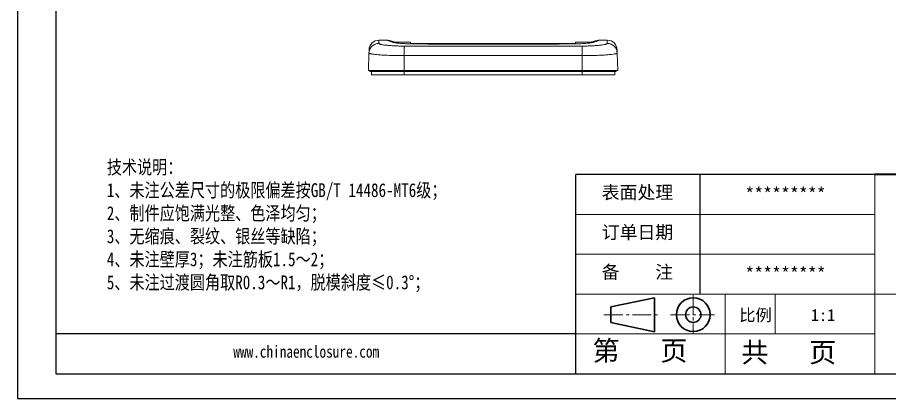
# Model space of a CAD drawing. Header units: inches. Extents: x 2685 to 4830, y 1126 to 1652.
# Drawn here: x 2685.1 to 3124, y 1125.7 to 1317.7 of the extents above; entities that cross this region are included whole.
import ezdxf

# ---------------------------------------------------------------- set-up
doc = ezdxf.new("R2010")
doc.units = ezdxf.units.IN
doc.header["$LTSCALE"] = 0.5
doc.linetypes.add('CENTER2', pattern=[28.575, 19.05, -3.175, 3.175, -3.175])
doc.layers.add('文字', color=81, linetype='Continuous')
for name, color, linetype, lineweight in [('粗实线', 7, 'Continuous', 30), ('细实线', 3, 'Continuous', 9), ('细点划线', 2, 'CENTER2', 9)]:
    doc.layers.add(name, color=color, linetype=linetype, lineweight=lineweight)
doc.styles.get("Standard").update_dxf_attribs({"font": 'txt', "bigfont": 'gbcbig.shx'})
doc.styles.add('宋体', font='', dxfattribs={"width": 0.8, "height": 3.5})
doc.styles.get('宋体').set_extended_font_data('SimSun')

msp = doc.modelspace()

# ---------------------------------------------------------------- linework, layer by layer
for p, q in [((2685.145, 1652.384), (2685.145, 1125.657)), ((2704.421, 1639.843), (2704.421, 1138.198)), ((2685.145, 1369.512), (2685.145, 1125.657)), ((3116.56, 1238.527), (2966.066, 1238.527)), ((2966.066, 1138.198), (2966.066, 1238.527)), ((3028.772, 1178.329), (3028.772, 1238.527)), ((2966.066, 1158.264), (2704.421, 1158.264)), ((2704.421, 1138.198), (3417.547, 1138.198)), ((2685.145, 1125.657), (3430.088, 1125.657)), ((2685.145, 1125.657), (3030.026, 1125.657))]:
    msp.add_line(p, q)
at = {"color": 7, "linetype": 'Continuous', "lineweight": 15}
for p, q in [((2871.338, 1306.235), (2867.088, 1306.235)), ((2883.009, 1305.235), (2873.782, 1305.235)), ((2883.009, 1305.235), (2883.009, 1304.492)), ((2883.009, 1304.492), (2966.009, 1304.492)), ((2975.235, 1305.235), (2966.009, 1305.235)), ((2966.009, 1304.492), (2966.009, 1305.235)), ((2981.93, 1306.235), (2977.677, 1306.235)), ((2861.816, 1290.935), (2862.047, 1299.735)), ((2879.759, 1298.428), (2879.759, 1303.263)), ((2879.759, 1303.263), (2969.259, 1303.263)), ((2969.259, 1298.428), (2969.259, 1303.263)), ((2987.201, 1290.935), (2986.971, 1299.735)), ((2879.759, 1290.935), (2879.759, 1298.428)), ((2969.259, 1298.428), (2879.759, 1298.428)), ((2969.259, 1290.935), (2969.259, 1298.428)), ((2879.759, 1290.935), (2861.816, 1290.935)), ((2862.553, 1290.935), (2862.553, 1290.435)), ((2879.759, 1290.435), (2862.553, 1290.435)), ((2863.259, 1290.435), (2863.259, 1288.735)), ((2969.259, 1290.935), (2879.759, 1290.935)), ((2879.759, 1290.935), (2879.759, 1290.435)), ((2969.259, 1290.435), (2879.759, 1290.435)), ((2879.759, 1290.435), (2879.759, 1288.735)), ((2987.201, 1290.935), (2969.259, 1290.935)), ((2969.259, 1290.935), (2969.259, 1290.435)), ((2986.464, 1290.435), (2969.259, 1290.435)), ((2969.259, 1290.435), (2969.259, 1288.735)), ((2985.759, 1290.435), (2985.759, 1288.735)), ((2986.464, 1290.935), (2986.464, 1290.435)), ((2879.759, 1288.735), (2863.259, 1288.735)), ((2969.259, 1288.735), (2879.759, 1288.735)), ((2985.759, 1288.735), (2969.259, 1288.735))]:
    msp.add_line(p, q, dxfattribs=at)
at = {"color": 8, "linetype": 'Continuous', "lineweight": 15, "flags": 128}
for points in [[(2867.088, 1306.235), (2867.088, 1306.233), (2867.082, 1306.021), (2867.068, 1305.472), (2867.045, 1304.586)], [(2981.972, 1304.586), (2981.949, 1305.472), (2981.935, 1306.021), (2981.93, 1306.233), (2981.93, 1306.235)]]:
    msp.add_lwpolyline(points, dxfattribs=at)
at = {"color": 7, "linetype": 'Continuous', "lineweight": 15, "flags": 128}
for points in [[(2862.047, 1299.735), (2862.07, 1300.611), (2862.084, 1301.154), (2862.089, 1301.364), (2862.089, 1301.366)], [(2986.928, 1301.366), (2986.928, 1301.364), (2986.933, 1301.154), (2986.948, 1300.611), (2986.971, 1299.735)]]:
    msp.add_lwpolyline(points, dxfattribs=at)
at = {"color": 7, "linetype": 'Continuous', "lineweight": 15}
for centre, radius, start, end in [((2867.035, 1299.596), 4.99, 89.88155, 178.39439), ((2867.088, 1301.235), 5, 90.1715, 178.5), ((2981.93, 1301.235), 5, 1.5, 89.99677), ((2981.983, 1299.596), 4.99, 1.60561, 90.11845)]:
    msp.add_arc(centre, radius, start, end, dxfattribs=at)
for points, knots in [([(2867.045, 1304.586), (2867.043, 1304.512), (2867.123, 1304.436), (2867.363, 1304.321), (2867.463, 1304.282), (2867.701, 1304.204), (2867.977, 1304.128), (2868.327, 1304.052), (2868.714, 1303.977), (2868.927, 1303.939), (2869.619, 1303.829), (2870.142, 1303.76), (2871.017, 1303.662), (2871.324, 1303.631), (2871.97, 1303.571), (2872.307, 1303.543), (2873.345, 1303.463), (2874.078, 1303.417), (2875.238, 1303.361), (2875.637, 1303.344), (2876.442, 1303.315), (2876.848, 1303.303), (2878.077, 1303.273), (2878.911, 1303.263), (2879.759, 1303.263)], [0, 0, 0, 0, 0.125, 0.125, 0.1875, 0.1875, 0.25, 0.3125, 0.3125, 0.375, 0.375, 0.5, 0.5, 0.5625, 0.5625, 0.625, 0.625, 0.75, 0.75, 0.8125, 0.8125, 0.875, 0.875, 1, 1, 1, 1]), ([(2874.094, 1305.125), (2873.585, 1305.303), (2872.569, 1305.66), (2871.673, 1306.003), (2871.211, 1306.208), (2871.299, 1306.219), (2871.338, 1306.223)], [0, 0, 0, 0, 0.26263097, 0.52534113, 0.78752124, 1, 1, 1, 1]), ([(2871.348, 1306.233), (2871.499, 1306.207), (2871.799, 1306.156), (2872.941, 1305.866), (2874.087, 1305.559), (2875.033, 1305.299), (2875.265, 1305.235)], [0, 0, 0, 0, 0.3021416, 0.6027252, 0.9028989, 1, 1, 1, 1]), ([(2885.031, 1304.338), (2884.376, 1304.343), (2883.736, 1304.352), (2882.482, 1304.379), (2881.868, 1304.397), (2880.968, 1304.431), (2880.669, 1304.444), (2880.088, 1304.47), (2879.805, 1304.485), (2878.979, 1304.531), (2878.458, 1304.564), (2877.478, 1304.638), (2877.018, 1304.679), (2876.19, 1304.762), (2875.82, 1304.805), (2875.164, 1304.895), (2874.878, 1304.941), (2874.41, 1305.033), (2874.227, 1305.079), (2874.094, 1305.125)], [0, 0, 0, 0, 0.125, 0.125, 0.25, 0.25, 0.3125, 0.3125, 0.375, 0.375, 0.5, 0.5, 0.625, 0.625, 0.75, 0.75, 0.875, 0.875, 1, 1, 1, 1]), ([(2963.987, 1304.338), (2963.165, 1304.333), (2961.522, 1304.323), (2959.057, 1304.309), (2956.592, 1304.295), (2954.126, 1304.283), (2951.66, 1304.271), (2949.194, 1304.261), (2946.727, 1304.251), (2944.26, 1304.243), (2941.792, 1304.235), (2939.324, 1304.229), (2936.856, 1304.223), (2934.387, 1304.219), (2931.918, 1304.215), (2929.449, 1304.213), (2926.979, 1304.211), (2923.868, 1304.211), (2920.118, 1304.212), (2915.728, 1304.217), (2911.339, 1304.225), (2906.951, 1304.236), (2902.565, 1304.25), (2898.179, 1304.268), (2893.795, 1304.288), (2889.412, 1304.311), (2886.491, 1304.329), (2885.031, 1304.338)], [0, 0, 0, 0, 0.03125812, 0.06251253, 0.09376379, 0.12501246, 0.1562591, 0.1875043, 0.2187486, 0.24999257, 0.28123678, 0.31248179, 0.34372818, 0.37497649, 0.4062273, 0.43748118, 0.46873868, 0.50000038, 0.5555728, 0.61113358, 0.66668591, 0.72223296, 0.77777789, 0.83332388, 0.88887412, 0.94443177, 1, 1, 1, 1]), ([(2974.923, 1305.125), (2974.791, 1305.079), (2974.608, 1305.034), (2974.147, 1304.942), (2973.869, 1304.897), (2973.379, 1304.83), (2973.202, 1304.808), (2972.828, 1304.764), (2972.632, 1304.742), (2972.013, 1304.68), (2971.563, 1304.64), (2970.585, 1304.566), (2970.055, 1304.532), (2968.954, 1304.47), (2968.379, 1304.444), (2967.181, 1304.398), (2966.553, 1304.379), (2965.285, 1304.352), (2964.641, 1304.343), (2963.987, 1304.338)], [0, 0, 0, 0, 0.125, 0.125, 0.25, 0.25, 0.3125, 0.3125, 0.375, 0.375, 0.5, 0.5, 0.625, 0.625, 0.75, 0.75, 0.875, 0.875, 1, 1, 1, 1]), ([(2969.259, 1303.263), (2970.107, 1303.263), (2970.945, 1303.273), (2972.189, 1303.303), (2972.599, 1303.315), (2973.4, 1303.344), (2974.184, 1303.378), (2974.937, 1303.42), (2975.673, 1303.466), (2976.035, 1303.491), (2977.077, 1303.571), (2977.715, 1303.631), (2978.59, 1303.728), (2978.868, 1303.762), (2979.396, 1303.832), (2979.643, 1303.868), (2980.327, 1303.977), (2980.712, 1304.052), (2981.183, 1304.167), (2981.323, 1304.206), (2981.56, 1304.284), (2981.658, 1304.322), (2981.895, 1304.437), (2981.974, 1304.512), (2981.972, 1304.586)], [0, 0, 0, 0, 0.125, 0.125, 0.1875, 0.1875, 0.25, 0.3125, 0.3125, 0.375, 0.375, 0.5, 0.5, 0.5625, 0.5625, 0.625, 0.625, 0.75, 0.75, 0.8125, 0.8125, 0.875, 0.875, 1, 1, 1, 1]), ([(2973.753, 1305.235), (2973.983, 1305.299), (2974.928, 1305.559), (2976.072, 1305.864), (2977.212, 1306.155), (2977.514, 1306.206), (2977.665, 1306.232)], [0, 0, 0, 0, 0.0968985, 0.3982473, 0.6990899, 1, 1, 1, 1]), ([(2977.677, 1306.223), (2977.717, 1306.218), (2977.808, 1306.209), (2977.348, 1306.005), (2976.451, 1305.661), (2975.433, 1305.304), (2974.924, 1305.125)], [0, 0, 0, 0, 0.210059, 0.4733282, 0.7369083, 1, 1, 1, 1]), ([(2879.759, 1298.428), (2878.586, 1298.428), (2877.434, 1298.438), (2875.733, 1298.467), (2875.171, 1298.479), (2874.056, 1298.507), (2873.502, 1298.523), (2871.892, 1298.579), (2870.874, 1298.624), (2869.429, 1298.702), (2868.959, 1298.73), (2868.058, 1298.789), (2867.629, 1298.82), (2866.404, 1298.916), (2865.672, 1298.984), (2864.701, 1299.093), (2864.401, 1299.13), (2863.856, 1299.205), (2863.364, 1299.28), (2862.975, 1299.357), (2862.639, 1299.433), (2862.497, 1299.472), (2862.158, 1299.587), (2862.045, 1299.662), (2862.047, 1299.735)], [0, 0, 0, 0, 0.125, 0.125, 0.1875, 0.1875, 0.25, 0.25, 0.375, 0.375, 0.4375, 0.4375, 0.5, 0.5, 0.625, 0.625, 0.6875, 0.6875, 0.75, 0.8125, 0.8125, 0.875, 0.875, 1, 1, 1, 1]), ([(2986.971, 1299.735), (2986.973, 1299.662), (2986.86, 1299.587), (2986.525, 1299.474), (2986.386, 1299.435), (2986.051, 1299.359), (2985.855, 1299.32), (2985.191, 1299.205), (2984.649, 1299.131), (2983.688, 1299.023), (2983.342, 1298.987), (2982.603, 1298.918), (2982.214, 1298.884), (2980.99, 1298.788), (2980.099, 1298.73), (2978.649, 1298.651), (2978.145, 1298.626), (2977.122, 1298.581), (2976.077, 1298.54), (2974.989, 1298.508), (2973.88, 1298.479), (2973.312, 1298.467), (2971.591, 1298.438), (2970.431, 1298.428), (2969.259, 1298.428)], [0, 0, 0, 0, 0.125, 0.125, 0.1875, 0.1875, 0.25, 0.25, 0.375, 0.375, 0.4375, 0.4375, 0.5, 0.5, 0.625, 0.625, 0.6875, 0.6875, 0.75, 0.8125, 0.8125, 0.875, 0.875, 1, 1, 1, 1])]:
    msp.add_open_spline(points, degree=3, knots=knots, dxfattribs=at)
at = {"layer": '粗实线', "color": 7, "lineweight": 40}
msp.add_line((3417.547, 1238.527), (3116.56, 1238.527), dxfattribs=at)
at = {"layer": '粗实线', "color": 7}
for p, q in [((3005.723, 1176.452), (2983.799, 1171.805)), ((3005.723, 1176.452), (3005.723, 1159.269)), ((2983.799, 1171.805), (2983.799, 1164.051)), ((2983.799, 1164.051), (3005.723, 1159.269))]:
    msp.add_line(p, q, dxfattribs=at)
for radius in [8.524, 3.877]:
    msp.add_circle((3025.237, 1167.928), radius, dxfattribs=at)
at = {"layer": '细实线', "color": 7}
for p, q in [((3116.56, 1238.527), (3116.56, 1138.198)), ((3116.56, 1218.461), (2966.066, 1218.461)), ((3116.56, 1198.395), (2966.066, 1198.395)), ((3417.547, 1178.329), (2966.066, 1178.329)), ((3041.313, 1178.329), (3041.313, 1138.198)), ((3066.395, 1178.329), (3066.395, 1158.264)), ((3116.56, 1158.264), (2966.066, 1158.264))]:
    msp.add_line(p, q, dxfattribs=at)
at = {"layer": '细点划线', "color": 7}
for p, q in [((3025.237, 1177.74), (3025.237, 1158.264)), ((2980.303, 1167.928), (3007.403, 1167.928)), ((3013.837, 1167.928), (3035.868, 1167.928))]:
    msp.add_line(p, q, dxfattribs=at)

# ---------------------------------------------------------------- texts
at = {"char_height": 6.59898, "width": 3750.53325, "attachment_point": 1}
for s, insert in [('{\\fSimHei|b0|i0|c134|p49;表面处理}', (2979.153, 1232.832)), ('{\\fSimHei|b0|i0|c134|p49;*********}', (3051.429, 1231.984)), ('{\\fSimHei|b0|i0|c134|p49;订单日期}', (2979.153, 1212.766)), ('{\\fSimHei|b0|i0|c134|p49;备    注}', (2979.153, 1192.701)), ('{\\fSimHei|b0|i0|c134|p49;*********}', (3051.429, 1191.852))]:
    msp.add_mtext(s, dxfattribs=dict(at, insert=insert))
at = {"layer": '文字', "color": 0, "attachment_point": 1, "style": '宋体'}
for s, insert, char_height, width in [('{\\H1.111x;技术说明：\\P1、未注公差尺寸的极限偏差按GB/T 14486-MT6级；\\P2、制件应饱满光整、色泽均匀；\\P3、无缩痕、裂纹、银丝等缺陷；\\P4、未注壁厚3；未注筋板1.5～2；\\P5、未注过渡圆角取R0.3～R1，脱模斜度≤0.3%%D；}', (2730.121, 1245.767), 6.27057, 188.8024), ('www.chinaenclosure.com', (2793.776, 1152.392), 6.13122, 107.71966)]:
    msp.add_mtext(s, dxfattribs=dict(at, insert=insert, char_height=char_height, width=width))
at = {"layer": '细实线', "color": 7, "attachment_point": 1}
for s, insert, char_height, width in [('{\\fSimSun|b0|i0|c134|p54;比例}', (3048.336, 1170.73), 6.01974, 26.4248), ('{\\fSimSun|b0|i0|c134|p54;1:1}', (3084.392, 1170.73), 6.01974, 26.4248), ('{\\fSimSun|b0|i0|c134|p54;第   页}', (2974.508, 1154.815), 10.03291, 75.2468), ('{\\fSimSun|b0|i0|c134|p54; 共   页}', (3042.541, 1153.962), 10.03291, 75.2468)]:
    msp.add_mtext(s, dxfattribs=dict(at, insert=insert, char_height=char_height, width=width))

doc.saveas('drawing.dxf')
